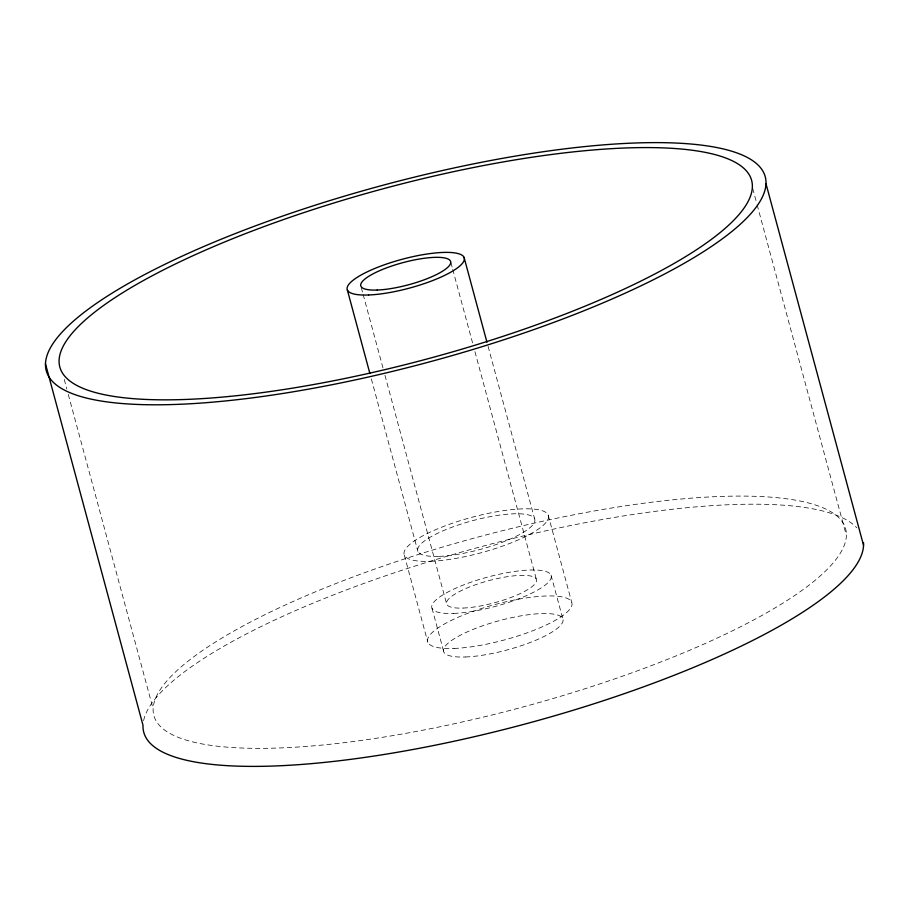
<?xml version="1.0" encoding="UTF-8"?>
<svg xmlns="http://www.w3.org/2000/svg" width="909" height="909" viewBox="0 0 909 909"><rect width="100%" height="100%" fill="white"/><g stroke="black" fill="none" stroke-linecap="round" stroke-linejoin="round"><path stroke-width="0.68" stroke-dasharray="4.54 3.41" d="M752.732 188.481L756.788 203.514M757.152 204.877L846.393 535.628A358.271 87.889 -15.1 0 1 323.377 744.948A358.271 87.889 -15.1 0 1 329.49 586.089A358.271 87.889 -15.1 0 1 846.393 535.628M548.172 515.028L571.681 602.156M551.024 575.124L562.773 618.688M488.088 346.374L534.606 518.812M450.898 262.576L452.375 268.064M452.739 269.428L473.089 344.818M474.941 351.681L536.333 579.226M361.282 287.585L362.759 293.062M363.134 294.436L383.109 368.452M384.95 375.315L446.717 604.235M371.361 378.951L417.879 551.377M432.036 608.326L443.785 651.889M404.323 555.16L427.832 642.288M64.244 379.439L66.823 389.007M68.3 394.472L153.11 708.815M143.588 720.678A372.36 91.343 -15.1 0 1 478.759 547.298A372.36 91.343 -15.1 0 1 856.835 527.856M465.476 656.98A61.801 15.158 -15.1 0 0 562.307 622.904A61.801 15.158 -15.1 0 0 482.054 626.006A61.801 15.158 -15.1 0 0 465.476 656.98M463.056 608.064A46.541 11.419 -15.1 0 0 535.98 582.396A46.541 11.419 -15.1 0 0 475.543 584.737A46.541 11.419 -15.1 0 0 463.056 608.064M454.057 648.435A74.708 18.328 -15.1 0 0 571.113 607.235A74.708 18.328 -15.1 0 0 474.1 610.996A74.708 18.328 -15.1 0 0 454.057 648.435M430.548 561.308A74.708 18.328 -15.1 0 0 547.604 520.107A74.708 18.328 -15.1 0 0 450.591 523.868A74.708 18.328 -15.1 0 0 430.548 561.308M439.161 556.365A60.63 14.874 -15.1 0 0 534.151 522.936A60.63 14.874 -15.1 0 0 455.432 525.981A60.63 14.874 -15.1 0 0 439.161 556.365M453.727 613.416A61.801 15.158 -15.1 0 0 550.559 579.328A61.801 15.158 -15.1 0 0 470.305 582.442A61.801 15.158 -15.1 0 0 453.727 613.416"/><path stroke-width="1.36" d="M765.992 183.709A372.36 91.343 -15.1 0 1 222.41 401.255A372.36 91.343 -15.1 0 1 228.761 236.158A372.36 91.343 -15.1 0 1 765.992 183.709L863.55 545.298M464.079 257.417L486.974 342.273M347.352 289.994L369.883 373.474M45.45 363.702L143.008 725.291A372.36 91.343 -15.1 0 0 504.813 729.313A372.36 91.343 -15.1 0 0 863.505 542.582M377.246 290.039A46.541 11.419 -15.1 0 0 450.171 264.371A46.541 11.419 -15.1 0 0 389.734 266.712A46.541 11.419 -15.1 0 0 377.246 290.039M368.634 294.982A60.63 14.874 -15.1 0 0 463.624 261.553A60.63 14.874 -15.1 0 0 384.905 264.599A60.63 14.874 -15.1 0 0 368.634 294.982M229.341 396.438A358.271 87.889 -15.1 0 0 752.357 187.118A358.271 87.889 -15.1 0 0 235.454 237.579A358.271 87.889 -15.1 0 0 229.341 396.438"/></g></svg>
